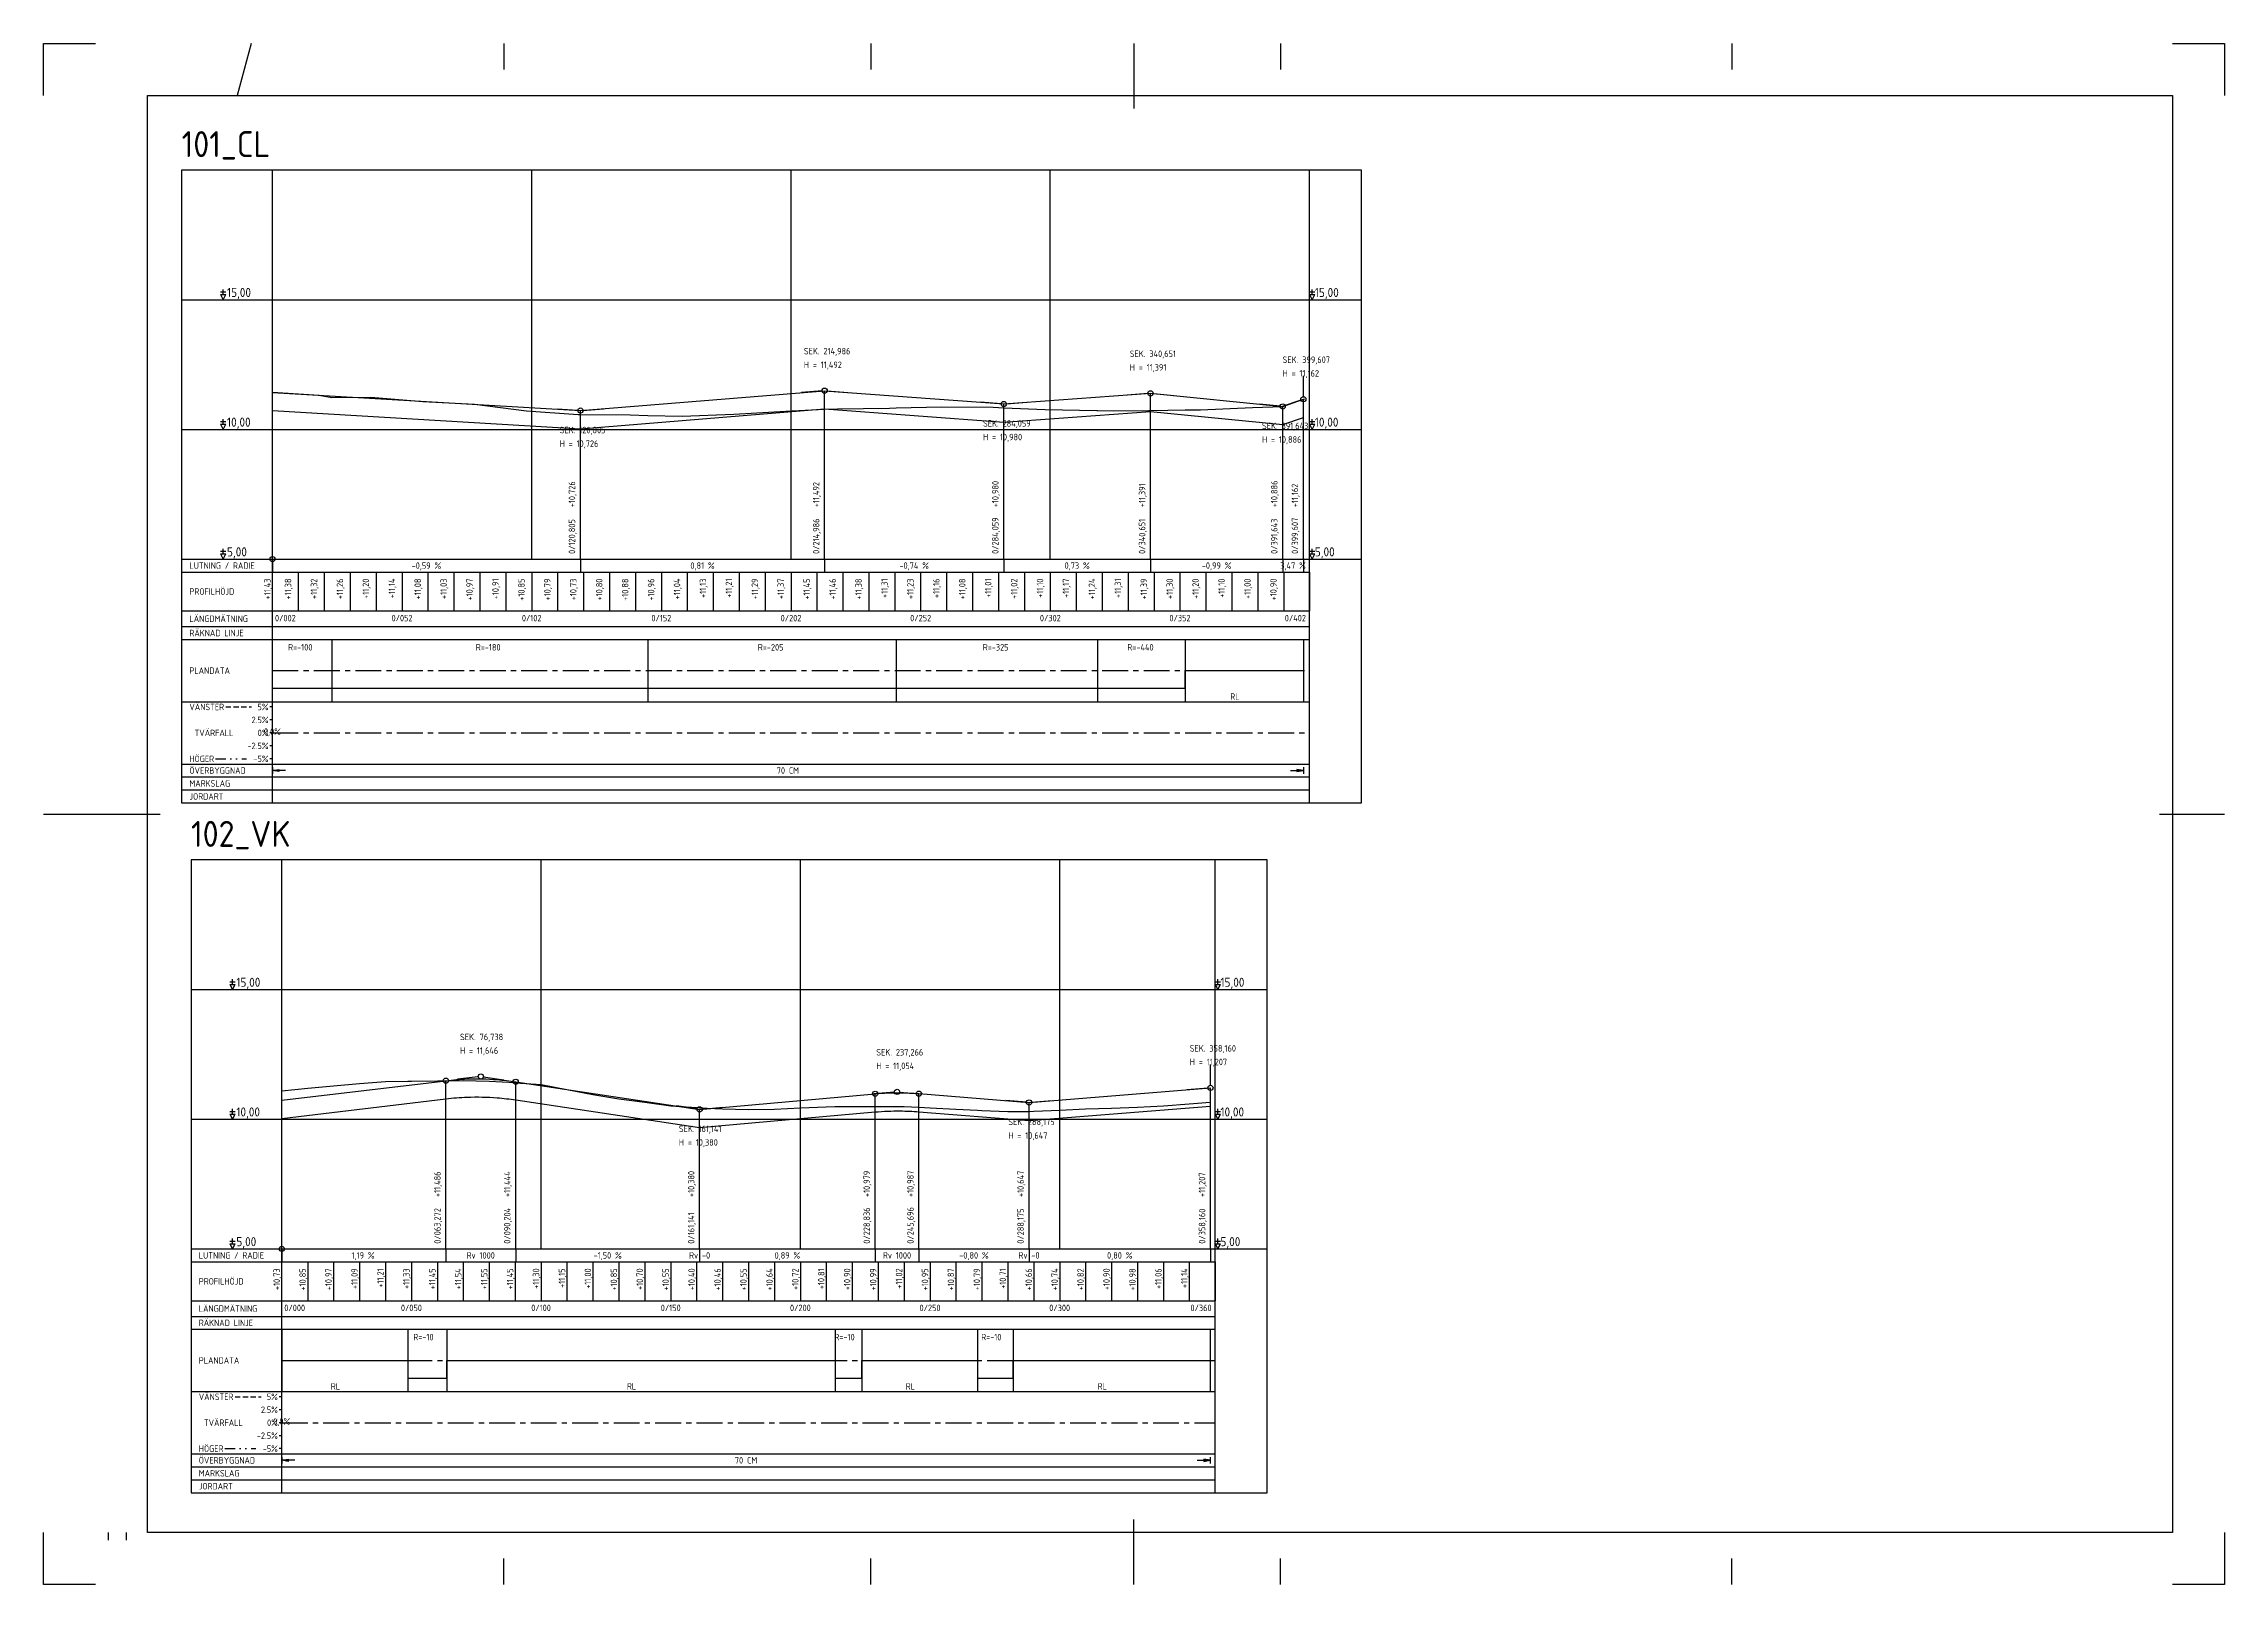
# Model space of a CAD drawing. Header units: metres. Extents: x 120487 to 121328, y 6148780 to 6150080.
# Drawn here: x 120487 to 121328, y 6149486 to 6150080 of the extents above; entities that cross this region are included whole.
import ezdxf
from ezdxf.enums import TextEntityAlignment as Align

# ---------------------------------------------------------------- set-up
doc = ezdxf.new("R2010")
doc.units = ezdxf.units.M
for name, pattern in [('CENTER', [16, 10, -2, 2, -2]), ('DASHED_2', [3, 2, -1]), ('DIVIDE', [10, 4, -2, 0, -2, 0, -2])]:
    doc.linetypes.add(name, pattern=pattern)
doc.layers.get('0').update_dxf_attribs({"linetype": 'CONTINUOUS'})
doc.layers.add('_NovapointLsNode', color=7, linetype='CONTINUOUS', plot=False)
for name, color, linetype in [('LP_Modell Overbygningstykkelse', 7, 'CONTINUOUS'), ('M-36-Formular', 1, 'CONTINUOUS'), ('M-36-Formular_CL', 1, 'CENTER'), ('M-36-Formular_Linje', 3, 'CONTINUOUS'), ('M-36-Formular_Text', 1, 'CONTINUOUS'), ('M-36-Mark', 9, 'CONTINUOUS'), ('M-36-Plandata_CL', 3, 'CONTINUOUS'), ('M-36-Ram', 7, 'CONTINUOUS'), ('M-36-Skevning_H', 3, 'DIVIDE'), ('M-36-Skevning_Text', 1, 'CONTINUOUS'), ('M-36-Skevning_V', 1, 'DASHED_2'), ('M-36-text', 1, 'CONTINUOUS'), ('M-36-TP_cirkel', 3, 'CONTINUOUS'), ('M-36-TP_linje', 3, 'CONTINUOUS'), ('M-36-TP_text', 1, 'CONTINUOUS'), ('M-36-Vertikalgeometri', 6, 'CONTINUOUS'), ('M-36-VSP_cirkel', 3, 'CONTINUOUS'), ('M-36-VSP_linje', 3, 'CONTINUOUS'), ('M-36-VSP_text', 1, 'CONTINUOUS')]:
    doc.layers.add(name, color=color, linetype=linetype)
doc.styles.add('ISO100', font='ISO100', dxfattribs={"height": 10})
doc.styles.add('P_ISO_25', font='iso.shx', dxfattribs={"height": 4})

# ---------------------------------------------------------------- blocks, each defined once
blk = doc.blocks.new('_A1')
at = {"color": 1}
for p, q in [((0, 574), (0, 594)), ((0, 594), (20, 594)), ((821, 594), (841, 594)), ((841, 594), (841, 574)), ((0, 0), (0, 20)), ((25, 17), (25, 20)), ((32, 17), (32, 20)), ((841, 20), (841, 0)), ((20, 0), (0, 0)), ((841, 0), (821, 0))]:
    blk.add_line(p, q, dxfattribs=at)
at = {"color": 6}
for p, q in [((80, 594), (74.61, 574)), ((177.5, 594), (177.5, 584)), ((319, 594), (319, 584)), ((420.5, 594), (420.5, 569)), ((477, 594), (477, 584)), ((651, 594), (651, 584)), ((0, 297), (45, 297)), ((816, 297), (841, 297)), ((420.5, 0), (420.5, 25)), ((177.5, 0), (177.5, 10)), ((319, 0), (319, 10)), ((477, 0), (477, 10)), ((651, 0), (651, 10))]:
    blk.add_line(p, q, dxfattribs=at)
at = {"color": 7}
for p, q in [((40, 574), (821, 574)), ((40, 20), (40, 574)), ((821, 574), (821, 20)), ((821, 20), (40, 20))]:
    blk.add_line(p, q, dxfattribs=at)

msp = doc.modelspace()

# ---------------------------------------------------------------- linework, layer by layer
at = {"layer": '_NovapointLsNode'}
for centre in [(120574.73, 6149881.36), (120578.34, 6149615.42)]:
    msp.add_circle(centre, 1, dxfattribs=at)
at = {"layer": 'LP_Modell Overbygningstykkelse'}
for p, q in [((120574.73, 6149801.11), (120574.73, 6149798.61)), ((120972.31, 6149801.11), (120972.31, 6149798.61)), ((120578.34, 6149535.17), (120578.34, 6149532.67)), ((120936.4, 6149535.17), (120936.4, 6149532.67))]:
    msp.add_line(p, q, dxfattribs=at)
for points in [[(120579.73, 6149799.86), (120574.73, 6149799.86), (120577.23, 6149800.28), (120577.23, 6149799.45), (120574.73, 6149799.86)], [(120967.31, 6149799.86), (120972.31, 6149799.86), (120969.81, 6149800.28), (120969.81, 6149799.45), (120972.31, 6149799.86)], [(120583.34, 6149533.92), (120578.34, 6149533.92), (120580.84, 6149534.34), (120580.84, 6149533.51), (120578.34, 6149533.92)], [(120931.4, 6149533.92), (120936.4, 6149533.92), (120933.9, 6149534.34), (120933.9, 6149533.51), (120936.4, 6149533.92)]]:
    msp.add_lwpolyline(points, dxfattribs=at)
at = {"layer": 'M-36-Formular'}
for p, q in [((120574.73, 6149881.36), (120574.73, 6150031.36)), ((120574.73, 6149787.36), (120574.73, 6150031.36)), ((120674.73, 6149881.36), (120674.73, 6150031.36)), ((120774.73, 6149881.36), (120774.73, 6150031.36)), ((120874.73, 6149881.36), (120874.73, 6150031.36)), ((120974.73, 6149881.36), (120974.73, 6150031.36)), ((120974.73, 6149787.36), (120974.73, 6150031.36)), ((120539.73, 6149981.36), (120994.73, 6149981.36)), ((120539.73, 6149931.36), (120994.73, 6149931.36)), ((120539.73, 6149881.36), (120994.73, 6149881.36)), ((120574.73, 6149881.36), (120574.73, 6149876.36)), ((120693.51, 6149881.36), (120693.51, 6149876.36)), ((120693.51, 6149881.36), (120693.51, 6149876.36)), ((120787.69, 6149881.36), (120787.69, 6149876.36)), ((120787.69, 6149881.36), (120787.69, 6149876.36)), ((120856.77, 6149881.36), (120856.77, 6149876.36)), ((120856.77, 6149881.36), (120856.77, 6149876.36)), ((120913.36, 6149881.36), (120913.36, 6149876.36)), ((120913.36, 6149881.36), (120913.36, 6149876.36)), ((120964.35, 6149881.36), (120964.35, 6149876.36)), ((120964.35, 6149881.36), (120964.35, 6149876.36)), ((120972.31, 6149881.36), (120972.31, 6149876.36)), ((120539.73, 6149876.36), (120974.73, 6149876.36)), ((120584.73, 6149876.36), (120584.73, 6149861.36)), ((120594.73, 6149876.36), (120594.73, 6149861.36)), ((120604.73, 6149876.36), (120604.73, 6149861.36)), ((120614.73, 6149876.36), (120614.73, 6149861.36)), ((120624.73, 6149876.36), (120624.73, 6149861.36)), ((120634.73, 6149876.36), (120634.73, 6149861.36)), ((120644.73, 6149876.36), (120644.73, 6149861.36)), ((120654.73, 6149876.36), (120654.73, 6149861.36)), ((120664.73, 6149876.36), (120664.73, 6149861.36)), ((120674.73, 6149876.36), (120674.73, 6149861.36)), ((120684.73, 6149876.36), (120684.73, 6149861.36)), ((120694.73, 6149876.36), (120694.73, 6149861.36)), ((120704.73, 6149876.36), (120704.73, 6149861.36)), ((120714.73, 6149876.36), (120714.73, 6149861.36)), ((120724.73, 6149876.36), (120724.73, 6149861.36)), ((120734.73, 6149876.36), (120734.73, 6149861.36)), ((120744.73, 6149876.36), (120744.73, 6149861.36)), ((120754.73, 6149876.36), (120754.73, 6149861.36)), ((120764.73, 6149876.36), (120764.73, 6149861.36)), ((120774.73, 6149876.36), (120774.73, 6149861.36)), ((120784.73, 6149876.36), (120784.73, 6149861.36)), ((120794.73, 6149876.36), (120794.73, 6149861.36)), ((120804.73, 6149876.36), (120804.73, 6149861.36)), ((120814.73, 6149876.36), (120814.73, 6149861.36)), ((120824.73, 6149876.36), (120824.73, 6149861.36)), ((120834.73, 6149876.36), (120834.73, 6149861.36)), ((120844.73, 6149876.36), (120844.73, 6149861.36)), ((120854.73, 6149876.36), (120854.73, 6149861.36)), ((120864.73, 6149876.36), (120864.73, 6149861.36)), ((120874.73, 6149876.36), (120874.73, 6149861.36)), ((120884.73, 6149876.36), (120884.73, 6149861.36)), ((120894.73, 6149876.36), (120894.73, 6149861.36)), ((120904.73, 6149876.36), (120904.73, 6149861.36)), ((120914.73, 6149876.36), (120914.73, 6149861.36)), ((120924.73, 6149876.36), (120924.73, 6149861.36)), ((120934.73, 6149876.36), (120934.73, 6149861.36)), ((120944.73, 6149876.36), (120944.73, 6149861.36)), ((120954.73, 6149876.36), (120954.73, 6149861.36)), ((120964.73, 6149876.36), (120964.73, 6149861.36)), ((120974.73, 6149876.36), (120974.73, 6149861.36)), ((120539.73, 6149861.36), (120974.73, 6149861.36)), ((120539.73, 6149855.36), (120974.73, 6149855.36)), ((120539.73, 6149850.36), (120974.73, 6149850.36)), ((120539.73, 6149826.36), (120974.73, 6149826.36)), ((120539.73, 6149802.36), (120974.73, 6149802.36)), ((120539.73, 6149797.36), (120974.73, 6149797.36)), ((120539.73, 6149792.36), (120974.73, 6149792.36)), ((120578.34, 6149615.42), (120578.34, 6149765.42)), ((120578.34, 6149521.42), (120578.34, 6149765.42)), ((120678.34, 6149615.42), (120678.34, 6149765.42)), ((120778.34, 6149615.42), (120778.34, 6149765.42)), ((120878.34, 6149615.42), (120878.34, 6149765.42)), ((120938.34, 6149521.42), (120938.34, 6149765.42)), ((120543.34, 6149715.42), (120958.34, 6149715.42)), ((120543.34, 6149665.42), (120958.34, 6149665.42)), ((120543.34, 6149615.42), (120958.34, 6149615.42)), ((120578.34, 6149615.42), (120578.34, 6149610.42)), ((120641.62, 6149615.42), (120641.62, 6149610.42)), ((120641.62, 6149615.42), (120641.62, 6149610.42)), ((120668.55, 6149615.42), (120668.55, 6149610.42)), ((120668.55, 6149615.42), (120668.55, 6149610.42)), ((120739.49, 6149615.42), (120739.49, 6149610.42)), ((120739.49, 6149615.42), (120739.49, 6149610.42)), ((120739.49, 6149615.42), (120739.49, 6149610.42)), ((120739.49, 6149615.42), (120739.49, 6149610.42)), ((120807.18, 6149615.42), (120807.18, 6149610.42)), ((120807.18, 6149615.42), (120807.18, 6149610.42)), ((120824.04, 6149615.42), (120824.04, 6149610.42)), ((120824.04, 6149615.42), (120824.04, 6149610.42)), ((120866.52, 6149615.42), (120866.52, 6149610.42)), ((120866.52, 6149615.42), (120866.52, 6149610.42)), ((120866.52, 6149615.42), (120866.52, 6149610.42)), ((120866.52, 6149615.42), (120866.52, 6149610.42)), ((120936.5, 6149615.42), (120936.5, 6149610.42)), ((120543.34, 6149610.42), (120938.34, 6149610.42)), ((120588.34, 6149610.42), (120588.34, 6149595.42)), ((120598.34, 6149610.42), (120598.34, 6149595.42)), ((120608.34, 6149610.42), (120608.34, 6149595.42)), ((120618.34, 6149610.42), (120618.34, 6149595.42)), ((120628.34, 6149610.42), (120628.34, 6149595.42)), ((120638.34, 6149610.42), (120638.34, 6149595.42)), ((120648.34, 6149610.42), (120648.34, 6149595.42)), ((120658.34, 6149610.42), (120658.34, 6149595.42)), ((120668.34, 6149610.42), (120668.34, 6149595.42)), ((120678.34, 6149610.42), (120678.34, 6149595.42)), ((120688.34, 6149610.42), (120688.34, 6149595.42)), ((120698.34, 6149610.42), (120698.34, 6149595.42)), ((120708.34, 6149610.42), (120708.34, 6149595.42)), ((120718.34, 6149610.42), (120718.34, 6149595.42)), ((120728.34, 6149610.42), (120728.34, 6149595.42)), ((120738.34, 6149610.42), (120738.34, 6149595.42)), ((120748.34, 6149610.42), (120748.34, 6149595.42)), ((120758.34, 6149610.42), (120758.34, 6149595.42)), ((120768.34, 6149610.42), (120768.34, 6149595.42)), ((120778.34, 6149610.42), (120778.34, 6149595.42)), ((120788.34, 6149610.42), (120788.34, 6149595.42)), ((120798.34, 6149610.42), (120798.34, 6149595.42)), ((120808.34, 6149610.42), (120808.34, 6149595.42)), ((120818.34, 6149610.42), (120818.34, 6149595.42)), ((120828.34, 6149610.42), (120828.34, 6149595.42)), ((120838.34, 6149610.42), (120838.34, 6149595.42)), ((120848.34, 6149610.42), (120848.34, 6149595.42)), ((120858.34, 6149610.42), (120858.34, 6149595.42)), ((120868.34, 6149610.42), (120868.34, 6149595.42)), ((120878.34, 6149610.42), (120878.34, 6149595.42)), ((120888.34, 6149610.42), (120888.34, 6149595.42)), ((120898.34, 6149610.42), (120898.34, 6149595.42)), ((120908.34, 6149610.42), (120908.34, 6149595.42)), ((120918.34, 6149610.42), (120918.34, 6149595.42)), ((120928.34, 6149610.42), (120928.34, 6149595.42)), ((120938.34, 6149610.42), (120938.34, 6149595.42)), ((120543.34, 6149595.42), (120938.34, 6149595.42)), ((120543.34, 6149589.42), (120938.34, 6149589.42)), ((120543.34, 6149584.42), (120938.34, 6149584.42)), ((120543.34, 6149560.42), (120938.34, 6149560.42)), ((120543.34, 6149536.42), (120938.34, 6149536.42)), ((120543.34, 6149531.42), (120938.34, 6149531.42)), ((120543.34, 6149526.42), (120938.34, 6149526.42))]:
    msp.add_line(p, q, dxfattribs=at)
at = {"layer": 'M-36-Formular_CL'}
for p, q in [((120574.73, 6149838.36), (120974.73, 6149838.36)), ((120574.73, 6149824.36), (120573.73, 6149824.36)), ((120574.73, 6149819.36), (120573.73, 6149819.36)), ((120574.73, 6149814.36), (120573.73, 6149814.36)), ((120574.73, 6149814.36), (120974.73, 6149814.36)), ((120574.73, 6149809.36), (120573.73, 6149809.36)), ((120574.73, 6149804.36), (120573.73, 6149804.36)), ((120578.34, 6149572.42), (120938.34, 6149572.42)), ((120578.34, 6149558.42), (120577.34, 6149558.42)), ((120578.34, 6149553.42), (120577.34, 6149553.42)), ((120578.34, 6149548.42), (120577.34, 6149548.42)), ((120578.34, 6149543.42), (120577.34, 6149543.42)), ((120578.34, 6149548.42), (120938.34, 6149548.42)), ((120578.34, 6149538.42), (120577.34, 6149538.42))]:
    msp.add_line(p, q, dxfattribs=at)
at = {"layer": 'M-36-Formular_Linje'}
for p, q in [((120597.7, 6149850.36), (120597.7, 6149826.36)), ((120719.49, 6149850.36), (120719.49, 6149826.36)), ((120815.23, 6149850.36), (120815.23, 6149826.36)), ((120892.96, 6149850.36), (120892.96, 6149826.36)), ((120926.77, 6149850.36), (120926.77, 6149826.36)), ((120972.33, 6149850.36), (120972.33, 6149826.36)), ((120578.34, 6149584.42), (120578.34, 6149560.42)), ((120626.98, 6149584.42), (120626.98, 6149560.42)), ((120642.03, 6149584.42), (120642.03, 6149560.42)), ((120791.7, 6149584.42), (120791.7, 6149560.42)), ((120802.1, 6149584.42), (120802.1, 6149560.42)), ((120846.66, 6149584.42), (120846.66, 6149560.42)), ((120860.35, 6149584.42), (120860.35, 6149560.42)), ((120936.41, 6149584.42), (120936.41, 6149560.42))]:
    msp.add_line(p, q, dxfattribs=at)
at = {"layer": 'M-36-Formular_Text'}
for p, q in [((120554.73, 6149984.36), (120556.73, 6149984.36)), ((120554.73, 6149983.36), (120556.73, 6149983.36)), ((120554.73, 6149983.36), (120555.73, 6149981.36)), ((120555.73, 6149983.36), (120555.73, 6149985.36)), ((120555.73, 6149981.36), (120556.73, 6149983.36)), ((120974.73, 6149984.36), (120976.73, 6149984.36)), ((120974.73, 6149983.36), (120976.73, 6149983.36)), ((120974.73, 6149983.36), (120975.73, 6149981.36)), ((120975.73, 6149983.36), (120975.73, 6149985.36)), ((120975.73, 6149981.36), (120976.73, 6149983.36)), ((120554.73, 6149934.36), (120556.73, 6149934.36)), ((120554.73, 6149933.36), (120556.73, 6149933.36)), ((120554.73, 6149933.36), (120555.73, 6149931.36)), ((120555.73, 6149933.36), (120555.73, 6149935.36)), ((120555.73, 6149931.36), (120556.73, 6149933.36)), ((120974.73, 6149934.36), (120976.73, 6149934.36)), ((120974.73, 6149933.36), (120976.73, 6149933.36)), ((120974.73, 6149933.36), (120975.73, 6149931.36)), ((120975.73, 6149933.36), (120975.73, 6149935.36)), ((120975.73, 6149931.36), (120976.73, 6149933.36)), ((120554.73, 6149884.36), (120556.73, 6149884.36)), ((120554.73, 6149883.36), (120556.73, 6149883.36)), ((120554.73, 6149883.36), (120555.73, 6149881.36)), ((120555.73, 6149883.36), (120555.73, 6149885.36)), ((120555.73, 6149881.36), (120556.73, 6149883.36)), ((120974.73, 6149884.36), (120976.73, 6149884.36)), ((120974.73, 6149883.36), (120976.73, 6149883.36)), ((120974.73, 6149883.36), (120975.73, 6149881.36)), ((120975.73, 6149883.36), (120975.73, 6149885.36)), ((120975.73, 6149881.36), (120976.73, 6149883.36)), ((120558.34, 6149718.42), (120560.34, 6149718.42)), ((120558.34, 6149717.42), (120560.34, 6149717.42)), ((120558.34, 6149717.42), (120559.34, 6149715.42)), ((120559.34, 6149717.42), (120559.34, 6149719.42)), ((120559.34, 6149715.42), (120560.34, 6149717.42)), ((120938.34, 6149718.42), (120940.34, 6149718.42)), ((120938.34, 6149717.42), (120940.34, 6149717.42)), ((120938.34, 6149717.42), (120939.34, 6149715.42)), ((120939.34, 6149717.42), (120939.34, 6149719.42)), ((120939.34, 6149715.42), (120940.34, 6149717.42)), ((120558.34, 6149668.42), (120560.34, 6149668.42)), ((120558.34, 6149667.42), (120560.34, 6149667.42)), ((120558.34, 6149667.42), (120559.34, 6149665.42)), ((120559.34, 6149667.42), (120559.34, 6149669.42)), ((120559.34, 6149665.42), (120560.34, 6149667.42)), ((120938.34, 6149668.42), (120940.34, 6149668.42)), ((120938.34, 6149667.42), (120940.34, 6149667.42)), ((120938.34, 6149667.42), (120939.34, 6149665.42)), ((120939.34, 6149667.42), (120939.34, 6149669.42)), ((120939.34, 6149665.42), (120940.34, 6149667.42)), ((120559.34, 6149617.42), (120559.34, 6149619.42)), ((120939.34, 6149617.42), (120939.34, 6149619.42)), ((120558.34, 6149618.42), (120560.34, 6149618.42)), ((120558.34, 6149617.42), (120560.34, 6149617.42)), ((120558.34, 6149617.42), (120559.34, 6149615.42)), ((120559.34, 6149615.42), (120560.34, 6149617.42)), ((120938.34, 6149618.42), (120940.34, 6149618.42)), ((120938.34, 6149617.42), (120940.34, 6149617.42)), ((120938.34, 6149617.42), (120939.34, 6149615.42)), ((120939.34, 6149615.42), (120940.34, 6149617.42))]:
    msp.add_line(p, q, dxfattribs=at)
at = {"layer": 'M-36-Mark', "flags": 128}
for points in [[(120574.73, 6149945.68), (120592.71, 6149944.54), (120597.7, 6149943.62), (120612.71, 6149943.82), (120632.71, 6149942.1), (120652.71, 6149941.08), (120672.71, 6149938.56), (120692.71, 6149937.09), (120693.51, 6149937.09), (120712.71, 6149937.04), (120719.49, 6149936.71), (120732.71, 6149936.42), (120752.71, 6149937.23), (120772.71, 6149938.35), (120787.7, 6149939.17), (120792.71, 6149939.24), (120812.71, 6149939.58), (120815.23, 6149939.63), (120832.71, 6149940.05), (120852.71, 6149939.95), (120856.77, 6149939.7), (120872.71, 6149939), (120892.71, 6149938.67), (120892.96, 6149938.67), (120899.13, 6149938.57), (120912.71, 6149938.64), (120913.36, 6149938.66), (120926.77, 6149938.93), (120932.71, 6149938.96), (120952.71, 6149939.8), (120964.35, 6149940.15), (120972.31, 6149942.98)], [(120578.34, 6149676.42), (120588.34, 6149677.4), (120598.34, 6149678.27), (120608.34, 6149679.13), (120618.34, 6149679.98), (120626.97, 6149680.12), (120628.34, 6149680.13), (120638.34, 6149680.2), (120641.61, 6149680.24), (120642.02, 6149680.24), (120648.34, 6149680.32), (120658.34, 6149680.09), (120668.34, 6149679.52), (120668.54, 6149679.51), (120678.34, 6149678.85), (120688.34, 6149676.82), (120698.34, 6149674.99), (120708.34, 6149673.31), (120718.34, 6149671.95), (120728.34, 6149670.61), (120738.34, 6149669.88), (120739.48, 6149669.83), (120748.34, 6149669.46), (120758.34, 6149669.23), (120768.34, 6149669.29), (120778.34, 6149669.75), (120788.34, 6149670.22), (120791.69, 6149670.38), (120798.34, 6149670.38), (120802.09, 6149670.35), (120807.18, 6149670.32), (120808.34, 6149670.31), (120818.34, 6149670.26), (120824.04, 6149670.08), (120828.34, 6149669.86), (120838.34, 6149669.34), (120846.65, 6149668.9), (120848.34, 6149668.81), (120858.34, 6149668.41), (120860.35, 6149668.38), (120866.51, 6149668.41), (120866.52, 6149668.41), (120868.34, 6149668.49), (120878.34, 6149668.9), (120888.34, 6149669.42), (120898.34, 6149669.73), (120908.34, 6149670.05), (120918.34, 6149670.57), (120928.34, 6149671.35), (120936.4, 6149671.97)]]:
    msp.add_lwpolyline(points, dxfattribs=at)
at = {"layer": 'M-36-Plandata_CL'}
for points in [[(120574.73, 6149831.56), (120597.7, 6149831.56), (120597.7, 6149831.56), (120719.49, 6149831.56), (120719.49, 6149831.56), (120815.23, 6149831.56), (120815.23, 6149831.56), (120892.96, 6149831.56), (120892.96, 6149831.56), (120926.77, 6149831.56), (120926.77, 6149838.36), (120972.33, 6149838.36)], [(120578.34, 6149572.42), (120626.98, 6149572.42), (120626.98, 6149565.62), (120642.03, 6149565.62), (120642.03, 6149572.42), (120791.7, 6149572.42), (120791.7, 6149565.62), (120802.1, 6149565.62), (120802.1, 6149572.42), (120846.66, 6149572.42), (120846.66, 6149565.62), (120860.35, 6149565.62), (120860.35, 6149572.42), (120936.41, 6149572.42)]]:
    msp.add_lwpolyline(points, dxfattribs=at)
at = {"layer": 'M-36-Ram'}
for points in [[(120539.73, 6149787.36), (120994.73, 6149787.36), (120994.73, 6150031.36), (120539.73, 6150031.36)], [(120543.34, 6149521.42), (120958.34, 6149521.42), (120958.34, 6149765.42), (120543.34, 6149765.42)]]:
    msp.add_lwpolyline(points, close=True, dxfattribs=at)
at = {"layer": 'M-36-Skevning_H'}
for p, q in [((120552.73, 6149804.36), (120564.73, 6149804.36)), ((120556.34, 6149538.42), (120568.34, 6149538.42))]:
    msp.add_line(p, q, dxfattribs=at)
for points in [[(120574.73, 6149814.36), (120574.73, 6149814.36), (120575.06, 6149814.36), (120574.39, 6149814.36), (120574.73, 6149814.36)], [(120574.73, 6149814.36), (120574.73, 6149814.36)], [(120578.34, 6149548.42), (120578.34, 6149548.42), (120578.68, 6149548.42), (120578.01, 6149548.42), (120578.34, 6149548.42)], [(120578.34, 6149548.42), (120578.34, 6149548.42)]]:
    msp.add_lwpolyline(points, dxfattribs=at)
at = {"layer": 'M-36-Skevning_V'}
for p, q in [((120556.73, 6149824.36), (120566.73, 6149824.36)), ((120560.34, 6149558.42), (120570.34, 6149558.42))]:
    msp.add_line(p, q, dxfattribs=at)
for points in [[(120574.73, 6149814.36), (120574.73, 6149814.36), (120575.06, 6149814.36), (120574.39, 6149814.36), (120574.73, 6149814.36)], [(120574.73, 6149814.36), (120574.73, 6149814.36)], [(120578.34, 6149548.42), (120578.34, 6149548.42), (120578.68, 6149548.42), (120578.01, 6149548.42), (120578.34, 6149548.42)], [(120578.34, 6149548.42), (120578.34, 6149548.42)]]:
    msp.add_lwpolyline(points, dxfattribs=at)
at = {"layer": 'M-36-TP_cirkel'}
for centre in [(120787.69, 6149946.29), (120693.51, 6149938.62), (120856.77, 6149941.17), (120913.36, 6149945.28), (120964.35, 6149940.22), (120972.31, 6149942.98), (120641.62, 6149680.28), (120668.55, 6149679.87), (120936.5, 6149677.49), (120739.49, 6149669.22), (120739.49, 6149669.22), (120807.18, 6149675.22), (120824.04, 6149675.29), (120866.52, 6149671.89), (120866.52, 6149671.89)]:
    msp.add_circle(centre, 1, dxfattribs=at)
at = {"layer": 'M-36-TP_linje'}
for p, q in [((120787.69, 6149881.36), (120787.69, 6149946.29)), ((120856.77, 6149881.36), (120856.77, 6149941.17)), ((120913.36, 6149881.36), (120913.36, 6149945.28)), ((120964.35, 6149881.36), (120964.35, 6149940.22)), ((120972.31, 6149881.36), (120972.31, 6149942.98)), ((120693.51, 6149881.36), (120693.51, 6149938.62)), ((120641.62, 6149615.42), (120641.62, 6149680.28)), ((120668.55, 6149615.42), (120668.55, 6149679.87)), ((120807.18, 6149615.42), (120807.18, 6149675.22)), ((120824.04, 6149615.42), (120824.04, 6149675.29)), ((120866.52, 6149615.42), (120866.52, 6149671.89)), ((120866.52, 6149615.42), (120866.52, 6149671.89)), ((120936.5, 6149615.42), (120936.5, 6149677.49)), ((120739.49, 6149615.42), (120739.49, 6149669.22)), ((120739.49, 6149615.42), (120739.49, 6149669.22))]:
    msp.add_line(p, q, dxfattribs=at)
at = {"layer": 'M-36-Vertikalgeometri'}
for points in [[(120574.73, 6149945.62), (120693.51, 6149938.62), (120787.69, 6149946.29), (120856.77, 6149941.17), (120913.36, 6149945.28), (120964.35, 6149940.22), (120972.31, 6149942.98)], [(120574.73, 6149938.62), (120693.51, 6149931.62), (120787.69, 6149939.29), (120856.77, 6149934.17), (120913.36, 6149938.28), (120964.35, 6149933.22), (120972.31, 6149935.98)]]:
    msp.add_lwpolyline(points, dxfattribs=at)
for points in [[(120578.34, 6149672.74), (120641.62, 6149680.28, -0.020427), (120649.86, 6149680.93, -0.028837), (120661.4, 6149680.68, -0.017523), (120668.55, 6149679.87), (120739.49, 6149669.22), (120739.49, 6149669.22), (120807.18, 6149675.22, -0.024029), (120816.81, 6149675.61, -0.018014), (120824.04, 6149675.29), (120866.52, 6149671.89), (120866.52, 6149671.89), (120936.5, 6149677.49)], [(120578.34, 6149665.74), (120641.62, 6149673.28, -0.020427), (120649.86, 6149673.93, -0.028837), (120661.4, 6149673.68, -0.017523), (120668.55, 6149672.87), (120739.49, 6149662.22), (120739.49, 6149662.22), (120807.18, 6149668.22, -0.024029), (120816.81, 6149668.61, -0.018014), (120824.04, 6149668.29), (120866.52, 6149664.89), (120866.52, 6149664.89), (120936.5, 6149670.49)]]:
    msp.add_lwpolyline(points, format="xyb", dxfattribs=at)
at = {"layer": 'M-36-VSP_cirkel'}
for centre in [(120787.69, 6149946.29), (120693.51, 6149938.62), (120856.77, 6149941.17), (120913.36, 6149945.28), (120964.35, 6149940.22), (120972.31, 6149942.98), (120655.08, 6149681.89), (120936.5, 6149677.49), (120739.49, 6149669.22), (120815.61, 6149675.97), (120866.52, 6149671.89)]:
    msp.add_circle(centre, 1, dxfattribs=at)
at = {"layer": 'M-36-VSP_linje'}
for p, q in [((120972.31, 6149943.98), (120972.31, 6149951.98)), ((120692.51, 6149938.68), (120684.53, 6149939.15)), ((120694.51, 6149938.71), (120702.48, 6149939.35)), ((120786.7, 6149946.21), (120778.72, 6149945.56)), ((120788.69, 6149946.21), (120796.67, 6149945.62)), ((120855.77, 6149941.24), (120847.79, 6149941.83)), ((120857.76, 6149941.24), (120865.74, 6149941.82)), ((120912.36, 6149945.2), (120904.38, 6149944.62)), ((120914.35, 6149945.18), (120922.31, 6149944.39)), ((120963.35, 6149940.32), (120955.39, 6149941.11)), ((120971.37, 6149942.65), (120963.81, 6149940.03)), ((120965.29, 6149940.55), (120972.85, 6149943.17)), ((120936.5, 6149678.49), (120936.51, 6149686.49)), ((120654.09, 6149681.77), (120646.15, 6149680.82)), ((120656.07, 6149681.74), (120663.98, 6149680.55)), ((120738.5, 6149669.37), (120730.58, 6149670.56)), ((120740.48, 6149669.31), (120748.45, 6149670.01)), ((120814.61, 6149675.88), (120806.65, 6149675.17)), ((120816.61, 6149675.89), (120824.58, 6149675.25)), ((120865.52, 6149671.97), (120857.55, 6149672.61)), ((120867.52, 6149671.97), (120875.49, 6149672.61)), ((120935.51, 6149677.41), (120927.53, 6149676.77))]:
    msp.add_line(p, q, dxfattribs=at)

# ---------------------------------------------------------------- block references
msp.add_blockref('_A1', (120486.5, 6149486.09))

# ---------------------------------------------------------------- texts
at = {"layer": 'M-36-Formular_Text', "style": 'P_ISO_25'}
for s, p in [('15,00', (120557.23, 6149981.36)), ('15,00', (120976.73, 6149981.36)), ('10,00', (120557.23, 6149931.36)), ('10,00', (120976.73, 6149931.36)), ('5,00', (120557.23, 6149881.36)), ('5,00', (120976.73, 6149881.36)), ('15,00', (120560.84, 6149715.42)), ('15,00', (120940.34, 6149715.42)), ('10,00', (120560.84, 6149665.42)), ('10,00', (120940.34, 6149665.42)), ('5,00', (120560.84, 6149615.42)), ('5,00', (120940.34, 6149615.42))]:
    msp.add_text(s, height=3.5, dxfattribs=at).set_placement(p, align=Align.BOTTOM_LEFT)
for s, p in [('LUTNING / RADIE', (120542.73, 6149878.86)), ('RÄKNAD LINJE', (120542.73, 6149852.86)), ('PLANDATA', (120542.73, 6149838.36)), ('VÄNSTER', (120542.73, 6149824.36)), ('TVÄRFALL', (120544.73, 6149814.36)), ('HÖGER', (120542.73, 6149804.36)), ('ÖVERBYGGNAD', (120542.73, 6149799.86)), ('MARKSLAG', (120542.73, 6149794.86)), ('JORDART', (120542.73, 6149789.86)), ('LUTNING / RADIE', (120546.34, 6149612.92)), ('RÄKNAD LINJE', (120546.34, 6149586.92)), ('PLANDATA', (120546.34, 6149572.42)), ('VÄNSTER', (120546.34, 6149558.42)), ('TVÄRFALL', (120548.34, 6149548.42)), ('HÖGER', (120546.34, 6149538.42)), ('ÖVERBYGGNAD', (120546.34, 6149533.92)), ('MARKSLAG', (120546.34, 6149528.92)), ('JORDART', (120546.34, 6149523.92))]:
    msp.add_text(s, height=2.5, dxfattribs=at).set_placement(p, align=Align.MIDDLE_LEFT)
for s, p in [('5%', (120573.23, 6149824.36)), ('2.5%', (120573.23, 6149819.36)), ('0%', (120573.23, 6149814.36)), ('-2.5%', (120573.23, 6149809.36)), ('-5%', (120573.23, 6149804.36)), ('2.5%', (120576.84, 6149553.42)), ('5%', (120576.84, 6149558.42)), ('-2.5%', (120576.84, 6149543.42)), ('0%', (120576.84, 6149548.42)), ('-5%', (120576.84, 6149538.42))]:
    msp.add_text(s, height=2.5, dxfattribs=at).set_placement(p, align=Align.MIDDLE_RIGHT)
at = {"layer": 'M-36-Ram', "style": 'ISO100'}
for s, p in [('101_CL', (120539.73, 6150041.36)), ('102_VK', (120543.34, 6149775.42))]:
    msp.add_text(s, height=10, dxfattribs=at).set_placement(p, align=Align.MIDDLE_LEFT)
at = {"layer": 'M-36-Skevning_Text', "style": 'P_ISO_25'}
for p in [(120574.73, 6149814.86), (120574.73, 6149814.86), (120578.34, 6149548.92), (120578.34, 6149548.92)]:
    msp.add_text('0,0%', height=2.5, dxfattribs=at).set_placement(p, align=Align.MIDDLE_CENTER)
at = {"layer": 'M-36-text', "style": 'P_ISO_25'}
for s, p in [('-0,59 %', (120634.12, 6149878.86)), ('0,81 %', (120740.6, 6149878.86)), ('-0,74 %', (120822.23, 6149878.86)), ('0,73 %', (120885.06, 6149878.86)), ('-0,99 %', (120938.85, 6149878.86)), ('3,47 %', (120968.33, 6149878.86)), ('70 CM', (120773.52, 6149799.86)), ('1,19 %', (120609.7, 6149612.92)), ('Rv 1000', (120655.08, 6149612.92)), ('-1,50 %', (120704.02, 6149612.92)), ('Rv -0', (120739.49, 6149612.92)), ('0,89 %', (120773.33, 6149612.92)), ('Rv 1000', (120815.61, 6149612.92)), ('-0,80 %', (120845.28, 6149612.92)), ('Rv -0', (120866.52, 6149612.92)), ('0,80 %', (120901.51, 6149612.92)), ('70 CM', (120757.37, 6149533.92))]:
    msp.add_text(s, height=2.5, dxfattribs=at).set_placement(p, align=Align.MIDDLE_CENTER)
for s, p in [('+11,43', (120574.03, 6149873.86)), ('+11,38', (120582.01, 6149873.86)), ('+11,32', (120592.01, 6149873.86)), ('+11,26', (120602.01, 6149873.86)), ('+11,20', (120612.01, 6149873.86)), ('+11,14', (120622.01, 6149873.86)), ('+11,08', (120632.01, 6149873.86)), ('+11,03', (120642.01, 6149873.86)), ('+10,97', (120652.01, 6149873.86)), ('+10,91', (120662.01, 6149873.86)), ('+10,85', (120672.01, 6149873.86)), ('+10,79', (120682.01, 6149873.86)), ('+10,73', (120692.01, 6149873.86)), ('+10,80', (120702.01, 6149873.86)), ('+10,88', (120712.01, 6149873.86)), ('+10,96', (120722.01, 6149873.86)), ('+11,04', (120732.01, 6149873.86)), ('+11,13', (120742.01, 6149873.86)), ('+11,21', (120752.01, 6149873.86)), ('+11,29', (120762.01, 6149873.86)), ('+11,37', (120772.01, 6149873.86)), ('+11,45', (120782.01, 6149873.86)), ('+11,46', (120792.01, 6149873.86)), ('+11,38', (120802.01, 6149873.86)), ('+11,31', (120812.01, 6149873.86)), ('+11,23', (120822.01, 6149873.86)), ('+11,16', (120832.01, 6149873.86)), ('+11,08', (120842.01, 6149873.86)), ('+11,01', (120852.01, 6149873.86)), ('+11,02', (120862.01, 6149873.86)), ('+11,10', (120872.01, 6149873.86)), ('+11,17', (120882.01, 6149873.86)), ('+11,24', (120892.01, 6149873.86)), ('+11,31', (120902.01, 6149873.86)), ('+11,39', (120912.01, 6149873.86)), ('+11,30', (120922.01, 6149873.86)), ('+11,20', (120932.01, 6149873.86)), ('+11,10', (120942.01, 6149873.86)), ('+11,00', (120952.01, 6149873.86)), ('+10,90', (120962.01, 6149873.86)), ('+10,73', (120577.64, 6149607.92)), ('+10,85', (120587.64, 6149607.92)), ('+10,97', (120597.64, 6149607.92)), ('+11,09', (120607.64, 6149607.92)), ('+11,21', (120617.64, 6149607.92)), ('+11,33', (120627.64, 6149607.92)), ('+11,45', (120637.64, 6149607.92)), ('+11,54', (120647.64, 6149607.92)), ('+11,55', (120657.64, 6149607.92)), ('+11,45', (120667.64, 6149607.92)), ('+11,30', (120677.64, 6149607.92)), ('+11,15', (120687.64, 6149607.92)), ('+11,00', (120697.64, 6149607.92)), ('+10,85', (120707.64, 6149607.92)), ('+10,70', (120717.64, 6149607.92)), ('+10,55', (120727.64, 6149607.92)), ('+10,40', (120737.64, 6149607.92)), ('+10,46', (120747.64, 6149607.92)), ('+10,55', (120757.64, 6149607.92)), ('+10,64', (120767.64, 6149607.92)), ('+10,72', (120777.64, 6149607.92)), ('+10,81', (120787.64, 6149607.92)), ('+10,90', (120797.64, 6149607.92)), ('+10,99', (120807.64, 6149607.92)), ('+11,02', (120817.64, 6149607.92)), ('+10,95', (120827.64, 6149607.92)), ('+10,87', (120837.64, 6149607.92)), ('+10,79', (120847.64, 6149607.92)), ('+10,71', (120857.64, 6149607.92)), ('+10,66', (120867.64, 6149607.92)), ('+10,74', (120877.64, 6149607.92)), ('+10,82', (120887.64, 6149607.92)), ('+10,90', (120897.64, 6149607.92)), ('+10,98', (120907.64, 6149607.92)), ('+11,06', (120917.64, 6149607.92)), ('+11,14', (120927.64, 6149607.92))]:
    msp.add_text(s, height=2.5, rotation=90.01167, dxfattribs=at).set_placement(p, align=Align.RIGHT)
for s, p in [('PROFILHÖJD', (120542.73, 6149868.86)), ('LÄNGDMÄTNING', (120542.73, 6149858.36)), ('PROFILHÖJD', (120546.34, 6149602.92)), ('LÄNGDMÄTNING', (120546.34, 6149592.42))]:
    msp.add_text(s, height=2.5, dxfattribs=at).set_placement(p, align=Align.MIDDLE_LEFT)
for s, p in [('0/002', (120579.73, 6149857.36)), ('0/052', (120624.73, 6149857.36)), ('0/102', (120674.73, 6149857.36)), ('0/152', (120724.73, 6149857.36)), ('0/202', (120774.73, 6149857.36)), ('0/252', (120824.73, 6149857.36)), ('0/302', (120874.73, 6149857.36)), ('0/352', (120924.73, 6149857.36)), ('0/402', (120969.23, 6149857.36)), ('0/000', (120583.34, 6149591.42)), ('0/050', (120628.34, 6149591.42)), ('0/100', (120678.34, 6149591.42)), ('0/150', (120728.34, 6149591.42)), ('0/200', (120778.34, 6149591.42)), ('0/250', (120828.34, 6149591.42)), ('0/300', (120878.34, 6149591.42)), ('0/360', (120932.84, 6149591.42))]:
    msp.add_text(s, height=2.5, dxfattribs=at).set_placement(p, align=Align.CENTER)
for s, p in [('R=-100', (120580.79, 6149846.11)), ('R=-180', (120653.17, 6149846.11)), ('R=-205', (120761.93, 6149846.11)), ('R=-325', (120848.67, 6149846.11)), ('R=-440', (120904.44, 6149846.11)), ('RL', (120944.12, 6149827.11)), ('R=-10', (120629.08, 6149580.17)), ('R=-10', (120791.47, 6149580.17)), ('R=-10', (120848.08, 6149580.17)), ('RL', (120597.24, 6149561.17)), ('RL', (120711.44, 6149561.17)), ('RL', (120818.95, 6149561.17)), ('RL', (120892.96, 6149561.17))]:
    msp.add_text(s, height=2.5, dxfattribs=at).set_placement(p)
at = {"layer": 'M-36-TP_text', "style": 'P_ISO_25'}
for s, p in [('+10,726', (120691.51, 6149901.36)), ('+11,492', (120785.69, 6149901.36)), ('+10,980', (120854.77, 6149901.36)), ('+11,391', (120911.36, 6149901.36)), ('+10,886', (120962.35, 6149901.36)), ('+11,162', (120970.31, 6149901.36)), ('0/284,059', (120854.77, 6149883.36)), ('0/399,607', (120970.31, 6149883.36)), ('0/120,805', (120691.51, 6149883.36)), ('0/214,986', (120785.69, 6149883.36)), ('0/340,651', (120911.36, 6149883.36)), ('0/391,643', (120962.35, 6149883.36)), ('+11,486', (120639.62, 6149635.42)), ('+11,444', (120666.55, 6149635.42)), ('+10,380', (120737.49, 6149635.42)), ('+10,380', (120737.49, 6149635.42)), ('+10,979', (120805.18, 6149635.42)), ('+10,987', (120822.04, 6149635.42)), ('+10,647', (120864.52, 6149635.42)), ('+10,647', (120864.52, 6149635.42)), ('+11,207', (120934.5, 6149635.42)), ('0/063,272', (120639.62, 6149617.42)), ('0/090,204', (120666.55, 6149617.42)), ('0/161,141', (120737.49, 6149617.42)), ('0/161,141', (120737.49, 6149617.42)), ('0/228,836', (120805.18, 6149617.42)), ('0/245,696', (120822.04, 6149617.42)), ('0/288,175', (120864.52, 6149617.42)), ('0/288,175', (120864.52, 6149617.42)), ('0/358,160', (120934.5, 6149617.42))]:
    msp.add_text(s, height=2.5, rotation=90.01167, dxfattribs=at).set_placement(p)
at = {"layer": 'M-36-VSP_text', "style": 'P_ISO_25'}
for s, p in [('SEK. 214,986', (120779.69, 6149960.29)), ('H = 11,492', (120779.69, 6149955.04)), ('SEK. 340,651', (120905.36, 6149959.28)), ('H = 11,391', (120905.36, 6149954.03)), ('SEK. 399,607', (120964.31, 6149956.98)), ('H = 11,162', (120964.31, 6149951.73)), ('SEK. 120,805', (120685.51, 6149929.87)), ('SEK. 284,059', (120848.77, 6149932.42)), ('SEK. 391,643', (120956.35, 6149931.47)), ('H = 10,726', (120685.51, 6149924.62)), ('H = 10,980', (120848.77, 6149927.17)), ('H = 10,886', (120956.35, 6149926.22)), ('SEK. 76,738', (120647.08, 6149695.89)), ('H = 11,646', (120647.08, 6149690.64)), ('SEK. 237,266', (120807.61, 6149689.97)), ('H = 11,054', (120807.61, 6149684.72)), ('SEK. 358,160', (120928.5, 6149691.49)), ('H = 11,207', (120928.5, 6149686.24)), ('SEK. 161,141', (120731.49, 6149660.47)), ('SEK. 288,175', (120858.52, 6149663.14)), ('H = 10,380', (120731.49, 6149655.22)), ('H = 10,647', (120858.52, 6149657.89))]:
    msp.add_text(s, height=2.5, dxfattribs=at).set_placement(p)

doc.saveas('drawing.dxf')
